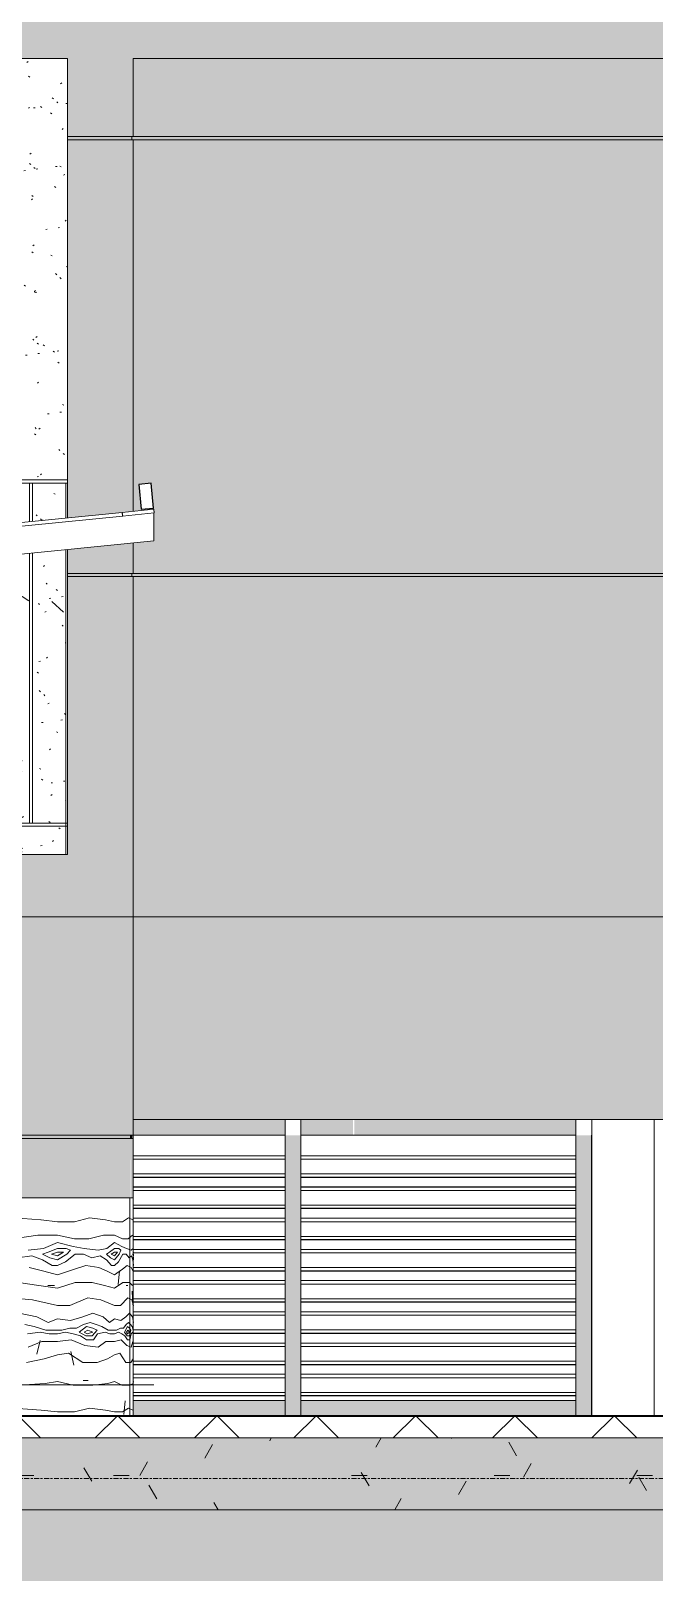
# Model space of a CAD drawing. Header units: millimetres. Extents: x 3451 to 201731, y -8641 to 35300.
# Drawn here: x 63941 to 65937, y 100 to 5039 of the extents above; entities that cross this region are included whole.
import ezdxf

# ---------------------------------------------------------------- set-up
doc = ezdxf.new("R2010")
doc.units = ezdxf.units.MM
doc.linetypes.add('Centre', pattern=[31.75, 6.35, -4.7625, 15.875, -4.7625])
doc.linetypes.add('Dash 1_8_', pattern=[6.35, 3.175, -3.175])
for name, color, linetype, lineweight in [('0-1', 7, 'Continuous', 5), ('A-AREA', 32, 'Dash 1_8_', 9), ('A-DETL-GENF-3', 9, 'Continuous', 9), ('A-DETL-THIN', 151, 'Continuous', 9), ('A-FLOR-3', 192, 'Continuous', 35), ('A-FLOR-HRAL', 11, 'Continuous', 9), ('A-FLOR-LEVL-2', 51, 'Centre', 9), ('A-FLOR-MCUT', 51, 'Continuous', 9), ('A-FLOR-PATT-3', 8, 'Continuous', 9), ('A-GLAZ-CURT', 52, 'Continuous', 9), ('A-GLAZ-CURT-1', 52, 'Continuous', 18), ('A-GLAZ-CWMG', 51, 'Continuous', 9), ('A-GLAZ-CWMG-1', 51, 'Continuous', 25), ('A-WALL', 113, 'Continuous', 9), ('A-WALL-PATT-2', 9, 'Continuous', 9), ('A-WALL-PATT-3', 111, 'Continuous', 5), ('A-WALL-PATT-4', 111, 'Continuous', 9), ('C-PRKG', 70, 'Continuous', 9), ('S-COLS', 52, 'Continuous', 9)]:
    doc.layers.add(name, color=color, linetype=linetype, lineweight=lineweight)

# ---------------------------------------------------------------- blocks, each defined once
blk = doc.blocks.new('NCV_TKTC_TANG 1_rvt-1-TKCS_MẶT CẮT C')
at = {"layer": 'A-WALL-PATT-2'}
h = blk.add_hatch(dxfattribs=at)
h.set_pattern_fill('FP_4', color=256, style=0, pattern_type=2)
h.set_pattern_definition([(50, (49422.4, 14125), (1093.104, -95.634), [114.3, -1257.3]), (355, (49422.4, 14125), (-211.46, 1146.34), [91.44, -1005.84]), (100.451, (49513.5, 14117), (881.656, 1050.7), [97.14, -1068.54]), (46.184, (49422.4, 14429.8), (1626.47, -252.26), [171.45, -1885.95]), (96.636, (49558, 14408.8), (1424.42, 1484.57), [145.71, -1602.81]), (351.184, (49422.4, 14429.8), (1424.43, 1484.55), [137.16, -1508.76]), (21, (49574.8, 14353.6), (909.686, -613.59), [114.3, -1257.3]), (326, (49574.8, 14353.6), (370.81, 1105.13), [91.44, -1005.84]), (71.451, (49650.6, 14302.5), (1280.503, 491.53), [97.14, -1068.54]), (37.5, (49422.43, 14125), (18.531, 507.33), [50.292, -943.356, 50.292, -970.788, -1009.65]), (37.5, (49422.43, 14125), (18.531, 507.33), [-2014.728, 50.292, -959.358]), (7.5, (49422.43, 14125), (400.918, 601.084), [50.292, -531.876, 50.292, -920.496, -384.81]), (7.5, (49422.43, 14125), (400.918, 601.084), [-1552.956, 50.292, -334.518]), (327.5, (49082.58, 14125), (813.545, -34.374), [50.292, -330.708, 50.292, -1138.428, -1577.34]), (327.5, (49082.58, 14125), (813.545, -34.374), [-1569.72, 50.292, -1527.048]), (317.5, (48930.2, 14125), (888.775, 152.56), [50.292, -445.008, 50.292, -739.14, -1120.14]), (317.5, (48930.2, 14125), (888.775, 152.56), [-1284.73, 50.29, -1069.85])])
h.paths.add_polyline_path([(61845.3, 2400), (62085.3, 2400), (62085.3, 2490), (61845.3, 2490)])
h.paths.add_polyline_path([(64041.3, 2400), (64053.6, 2400), (64053.6, 2490), (63885.3, 2490), (63885.3, 2400)])
h.paths.add_polyline_path([(64053.6, 2500), (64053.6, 3376.8), (63946.3, 3366.1), (63946.3, 2500), (64043.1, 2500)])
h.paths.add_polyline_path([(61941.6, 2500), (61941.6, 3155.6), (61845.3, 3146), (61845.3, 2500)])
h.paths.add_polyline_path([(61951.6, 2500), (62058.9, 2500), (62058.9, 3167.3), (61951.6, 3156.6), (61951.6, 2968)])
h.paths.add_polyline_path([(62085.3, 2500), (62085.3, 3170), (62068.9, 3168.3), (62068.9, 2500)])
h.paths.add_polyline_path([(63885.3, 2500), (63936.3, 2500), (63936.3, 3365.1), (63885.3, 3360), (63885.3, 2565)])
h.paths.add_polyline_path([(61845.3, 3257), (61941.6, 3266.6), (61941.6, 3590), (61845.3, 3590), (61845.3, 3282)])
h.paths.add_polyline_path([(61951.6, 3267.6), (62058.9, 3278.4), (62058.9, 3590), (61951.6, 3590), (61951.6, 3282)])
h.paths.add_polyline_path([(62068.9, 3279.4), (62085.3, 3282), (62085.3, 3590), (62068.9, 3590), (62068.9, 3282)])
h.paths.add_polyline_path([(63885.3, 3461), (63936.3, 3466.1), (63936.3, 3590), (63885.3, 3590), (63885.3, 3495.8)])
h.paths.add_polyline_path([(63946.3, 3467.1), (64053.6, 3477.8), (64053.6, 3590), (63946.3, 3590), (63946.3, 3495.8)])
h.paths.add_polyline_path([(64058.6, 3600), (64058.6, 4950), (61845.3, 4950), (61845.3, 3600), (62085.3, 3600), (62085.3, 4600), (63885.3, 4600), (63885.3, 3600), (63960.5, 3600)])
h = blk.add_hatch(dxfattribs=at)
h.set_pattern_fill('FP_5', color=256, style=0, pattern_type=2)
h.set_pattern_definition([(37.5, (49422.43, 14125), (-4.7995, 146.8239), [5.029, -110.795, 5.029, -124.511, -123.825]), (37.5, (49422.43, 14125), (-4.7995, 146.8239), [-245.364, 5.029, -118.796]), (7.5, (49422.43, 14125), (134.8574, 215.0472), [5.029, -57.455, 5.029, -99.365, -40.005]), (7.5, (49422.43, 14125), (134.8574, 215.0472), [-166.878, 5.029, -34.976]), (327.5, (49328.7, 14125), (237.2978, 0.4316), [5.029, -33.071, 5.029, -132.131, -179.07]), (327.5, (49328.7, 14125), (237.2978, 0.4316), [-175.26, 5.029, -174.041]), (317.5, (49328.7, 14125), (229.067, 66.8792), [5.029, -14.021, 5.029, -84.887, -102.87]), (317.5, (49328.7, 14125), (229.067, 66.8792), [-108.966, 5.029, -97.841])])
h.paths.add_polyline_path([(61845.3, 2400), (62085.3, 2400), (62085.3, 2490), (61845.3, 2490)])
h.paths.add_polyline_path([(64041.3, 2400), (64053.6, 2400), (64053.6, 2490), (63885.3, 2490), (63885.3, 2400)])
h.paths.add_polyline_path([(64053.6, 2500), (64053.6, 3376.8), (63946.3, 3366.1), (63946.3, 2500), (64043.1, 2500)])
h.paths.add_polyline_path([(61941.6, 2500), (61941.6, 3155.6), (61845.3, 3146), (61845.3, 2500)])
h.paths.add_polyline_path([(61951.6, 2500), (62058.9, 2500), (62058.9, 3167.3), (61951.6, 3156.6), (61951.6, 2968)])
h.paths.add_polyline_path([(62085.3, 2500), (62085.3, 3170), (62068.9, 3168.3), (62068.9, 2500)])
h.paths.add_polyline_path([(63885.3, 2500), (63936.3, 2500), (63936.3, 3365.1), (63885.3, 3360), (63885.3, 2565)])
h.paths.add_polyline_path([(61845.3, 3257), (61941.6, 3266.6), (61941.6, 3590), (61845.3, 3590), (61845.3, 3282)])
h.paths.add_polyline_path([(61951.6, 3267.6), (62058.9, 3278.4), (62058.9, 3590), (61951.6, 3590), (61951.6, 3282)])
h.paths.add_polyline_path([(62068.9, 3279.4), (62085.3, 3282), (62085.3, 3590), (62068.9, 3590), (62068.9, 3282)])
h.paths.add_polyline_path([(63885.3, 3461), (63936.3, 3466.1), (63936.3, 3590), (63885.3, 3590), (63885.3, 3495.8)])
h.paths.add_polyline_path([(63946.3, 3467.1), (64053.6, 3477.8), (64053.6, 3590), (63946.3, 3590), (63946.3, 3495.8)])
h.paths.add_polyline_path([(64058.6, 3600), (64058.6, 4950), (61845.3, 4950), (61845.3, 3600), (62085.3, 3600), (62085.3, 4600), (63885.3, 4600), (63885.3, 3600), (63960.5, 3600)])
blk = doc.blocks.new('xe oto1 - xe oto-615462-TKCS_MẶT CẮT C')
at = {"layer": 'C-PRKG'}
for p, q in [((64135.3, 700), (59335.3, 700)), ((59335.3, 700), (64135.3, 700)), ((64135.3, 700), (59345.3, 700)), ((59345.3, 700), (64135.3, 700)), ((63835.3, 700), (64235.3, 700)), ((64335.3, 700), (63835.3, 700)), ((63835.3, 700), (64335.3, 700)), ((64235.3, 700), (63835.3, 700)), ((64235.3, 700), (64335.3, 700)), ((64335.3, 700), (64235.3, 700))]:
    blk.add_line(p, q, dxfattribs=at)
blk = doc.blocks.new('Railing - 10mm-V98-TKCS_MẶT CẮT C')
at = {"layer": 'A-FLOR-HRAL'}
for p, q in [((63936.3, 3466.1), (63936.3, 3590)), ((63946.3, 3590), (63946.3, 3467.1)), ((63936.3, 2500), (63936.3, 3365.1)), ((63946.3, 3366.1), (63946.3, 2500))]:
    blk.add_line(p, q, dxfattribs=at)
blk = doc.blocks.new('Railing - 50 x 10mm-V99-TKCS_MẶT CẮT C')
at = {"layer": 'A-FLOR-HRAL'}
for p, q in [((64058.6, 3590), (64053.6, 3590)), ((64053.6, 3477.8), (64053.6, 3590)), ((64053.6, 2400), (64053.6, 3376.8))]:
    blk.add_line(p, q, dxfattribs=at)
blk = doc.blocks.new('Railing - Railing-1598472-TKCS_MẶT CẮT C')
at = {"layer": 'A-FLOR-HRAL'}
for p, q in [((61845.3, 2500), (64058.6, 2500)), ((61845.3, 2490), (64058.6, 2490))]:
    blk.add_line(p, q, dxfattribs=at)
for name in ['Railing - 10mm-V98-TKCS_MẶT CẮT C', 'Railing - 50 x 10mm-V99-TKCS_MẶT CẮT C']:
    blk.add_blockref(name, (0, 0))
blk = doc.blocks.new('Top Rail Type - Top Rail_Internal_-1598476-TKCS_MẶT CẮT C')
at = {"layer": 'A-FLOR-HRAL'}
for p, q in [((64058.6, 3600), (61845.3, 3600)), ((61845.3, 3590), (64058.6, 3590))]:
    blk.add_line(p, q, dxfattribs=at)
blk = doc.blocks.new('TRỤ ĐỂ XE - TRỤ ĐỂ XE-2599185-TKCS_MẶT CẮT C')
at = {"layer": 'S-COLS'}
for p, q in [((64335.3, 3499.9), (64335.3, 3505.5)), ((64335.3, 3405), (64335.3, 3493.9)), ((62309.2, 3202.4), (64335.3, 3405))]:
    blk.add_line(p, q, dxfattribs=at)
blk = doc.blocks.new('Rectangular Mullion - 40 x 80mm-2340581-TKCS_MẶT CẮT C')
at = {"layer": 'A-GLAZ-CWMG-1'}
for p, q in [((64326.4, 3589.5), (64286.6, 3585.5)), ((64286.6, 3585.5), (64294.5, 3505.9)), ((64334.3, 3509.9), (64326.4, 3589.5)), ((64294.5, 3505.9), (64334.3, 3509.9))]:
    blk.add_line(p, q, dxfattribs=at)
blk = doc.blocks.new('System Panel - Glazed-2342062-TKCS_MẶT CẮT C')
at = {"layer": 'A-GLAZ-CURT-1'}
for p, q in [((60253.8, 3097.9), (59258.8, 2998.4)), ((59259.9, 2986.4), (60255, 3085.9)), ((60255, 3085.9), (60253.8, 3097.9)), ((59258.8, 2998.4), (59259.9, 2986.4))]:
    blk.add_line(p, q, dxfattribs=at)
blk = doc.blocks.new('System Panel - Glazed-2599383-TKCS_MẶT CẮT C')
at = {"layer": 'A-GLAZ-CURT-1'}
for p, q in [((64334.7, 3505.9), (64233.9, 3495.8)), ((64233.9, 3495.8), (64235.1, 3483.9)), ((64235.1, 3483.9), (64335.9, 3494)), ((64335.9, 3494), (64334.7, 3505.9))]:
    blk.add_line(p, q, dxfattribs=at)
blk = doc.blocks.new('FP_161-TKCS_MẶT CẮT C')
at = {"layer": 'A-WALL'}
blk.add_line((64268.6, 600), (64268.6, 1300), dxfattribs=at)
at = {"layer": 'A-WALL-PATT-4'}
for p, q in [((63886.5, 1235.1), (63973.6, 1229.1)), ((64081, 1223), (64128.8, 1235.1)), ((64128.7, 1235.1), (64180.3, 1229.1)), ((64234.7, 1223), (64253.6, 1235.1)), ((64253.6, 1235.1), (64267.6, 1229.1)), ((63973.7, 1229.1), (64026.6, 1223)), ((64026.6, 1223), (64081, 1223)), ((64180.3, 1229.1), (64208.8, 1223)), ((64208.8, 1223), (64234.7, 1223)), ((64267.6, 1229.1), (64270.3, 1223)), ((63883.5, 1168.1), (63963, 1180.3)), ((63932.8, 1131.5), (63981.5, 1137.6)), ((63963, 1180.3), (64026.6, 1180.3)), ((63981.5, 1137.6), (64026.6, 1155.9)), ((63997, 1125.4), (64026.6, 1137.6)), ((64026.6, 1180.3), (64081, 1168.1)), ((64076.7, 1143.7), (64026.6, 1155.9)), ((64026.6, 1137.6), (64054.7, 1137.6)), ((64054.6, 1137.6), (64068, 1131.5)), ((64076.7, 1143.7), (64111.6, 1137.6)), ((64081, 1168.1), (64126.9, 1168.1)), ((64111.6, 1137.6), (64156.8, 1131.5)), ((64126.9, 1168.1), (64174.3, 1180.3)), ((64156.8, 1131.5), (64184.7, 1137.6)), ((64174.3, 1180.3), (64208.8, 1180.3)), ((64184.7, 1137.6), (64208.8, 1155.9)), ((64193.2, 1125.4), (64208.8, 1137.6)), ((64208.8, 1180.3), (64234.7, 1168.1)), ((64232.8, 1143.7), (64208.8, 1155.9)), ((64208.8, 1137.6), (64222.6, 1137.6)), ((64222.6, 1137.6), (64228.9, 1131.5)), ((64232.8, 1143.7), (64247.4, 1137.6)), ((64234.7, 1168.1), (64253, 1168.1)), ((64247.4, 1137.6), (64262.3, 1131.5)), ((64253, 1168.1), (64266.5, 1180.3)), ((64262.3, 1131.5), (64268.3, 1137.6)), ((63898.4, 1107.1), (63943.9, 1113.2)), ((63944, 1113.2), (63978.9, 1101)), ((63978.9, 1119.3), (63997, 1125.4)), ((63978.9, 1119.3), (64002, 1107.1)), ((63978.9, 1101), (64009.5, 1082.8)), ((64002, 1107.1), (64026.6, 1101)), ((64007, 1119.3), (64026.6, 1125.4)), ((64007, 1119.3), (64026.6, 1113.2)), ((64026.6, 1125.4), (64045.5, 1125.4)), ((64045.5, 1125.4), (64026.6, 1113.2)), ((64056.9, 1119.3), (64026.6, 1101)), ((64026.6, 1082.8), (64052.4, 1094.9)), ((64052.4, 1094.9), (64083.1, 1119.3)), ((64068, 1131.5), (64056.9, 1119.3)), ((64083.1, 1119.3), (64109.7, 1119.3)), ((64109.7, 1119.3), (64136, 1107.1)), ((64136, 1107.1), (64163.3, 1113.2)), ((64163.3, 1113.2), (64183.3, 1101)), ((64183.3, 1119.3), (64193.2, 1125.4)), ((64183.3, 1119.3), (64195.9, 1107.1)), ((64183.3, 1101), (64199.9, 1082.8)), ((64195.9, 1107.1), (64208.8, 1101)), ((64198.6, 1119.3), (64208.8, 1125.4)), ((64198.6, 1119.3), (64208.8, 1113.2)), ((64208.8, 1125.4), (64218.2, 1125.4)), ((64218.2, 1125.4), (64208.8, 1113.2)), ((64223.7, 1119.3), (64208.8, 1101)), ((64208.8, 1082.8), (64221.5, 1094.9)), ((64221.5, 1094.9), (64235.7, 1119.3)), ((64228.9, 1131.5), (64223.7, 1119.3)), ((64235.7, 1119.3), (64246.6, 1119.3)), ((64246.6, 1119.3), (64256.1, 1107.1)), ((64256.1, 1107.1), (64264, 1113.2)), ((64264, 1113.2), (64268.1, 1101)), ((64268.1, 1119.3), (64269.4, 1125.4)), ((64268.1, 1119.3), (64269.7, 1107.1)), ((64268.1, 1101), (64270, 1082.8)), ((64269.7, 1107.1), (64270.3, 1101)), ((64269.9, 1119.3), (64270.3, 1113.2)), ((63935.6, 1076.7), (63982.8, 1064.5)), ((63982.8, 1064.5), (64026.6, 1052.3)), ((64009.5, 1082.8), (64026.6, 1082.8)), ((64026.6, 1052.3), (64081, 1070.6)), ((64081, 1070.6), (64117.4, 1082.8)), ((64117.4, 1082.8), (64158.5, 1076.7)), ((64158.5, 1076.7), (64185.5, 1064.5)), ((64185.5, 1064.5), (64208.8, 1052.3)), ((64199.9, 1082.8), (64208.8, 1082.8)), ((64208.8, 1052.3), (64234.7, 1070.6)), ((64225.5, 1065.3), (64221.1, 1021.7)), ((64234.7, 1070.6), (64249.6, 1082.8)), ((64249.6, 1082.8), (64262.8, 1076.7)), ((64262.8, 1076.7), (64268.4, 1064.5)), ((63901.4, 1027.9), (63967.1, 1018.7)), ((63967.1, 1018.7), (64026.7, 1009.6)), ((63995.9, 1018.6), (64016.5, 1018.6)), ((64026.6, 1009.6), (64083.1, 1027.9)), ((64083.1, 1027.9), (64137.8, 1027.9)), ((64137.9, 1027.9), (64176.7, 1018.7)), ((64176.7, 1018.7), (64208.8, 1009.6)), ((64208.8, 1009.6), (64235.7, 1027.9)), ((64235.7, 1027.9), (64256.7, 1027.9)), ((64246.3, 1018.6), (64252.2, 1018.6)), ((64256.7, 1027.9), (64266.9, 1018.7)), ((64267.3, 956.7), (64266, 1000.2)), ((63877.5, 979.1), (63946.7, 973)), ((63946.7, 973), (64026.6, 954.7)), ((64026.6, 954.7), (64065.8, 954.7)), ((64065.8, 954.7), (64123.2, 979.1)), ((64123.2, 979.1), (64165, 973)), ((64165, 973), (64208.8, 954.7)), ((64208.8, 954.7), (64227.9, 954.7)), ((64227.9, 954.7), (64251.7, 979.1)), ((64251.7, 979.1), (64264.4, 973)), ((64264.4, 973), (64270.3, 954.7)), ((63904.2, 930.4), (63960.3, 918.2)), ((63921.5, 893.8), (63952.2, 887.7)), ((63960.3, 918.2), (63997, 899.9)), ((63997, 899.9), (64026.6, 912.1)), ((64026.6, 912.1), (64068, 906)), ((64068, 906), (64107.7, 918.2)), ((64087.4, 881.6), (64109.7, 893.8)), ((64107.7, 918.2), (64139.6, 930.4)), ((64109.7, 893.8), (64130.6, 899.9)), ((64130.6, 899.9), (64150.1, 893.8)), ((64139.6, 930.4), (64172.8, 918.2)), ((64150.1, 893.8), (64168.1, 887.7)), ((64172.8, 918.2), (64193.2, 899.9)), ((64193.2, 899.9), (64208.8, 912.1)), ((64208.8, 912.1), (64228.9, 906)), ((64228.9, 906), (64245.8, 918.2)), ((64237.5, 881.6), (64246.6, 893.8)), ((64245.8, 918.2), (64257.3, 930.4)), ((64246.6, 893.8), (64254.3, 899.9)), ((64254.3, 899.9), (64260.5, 893.8)), ((64257.3, 930.4), (64266.2, 918.2)), ((64260.5, 893.8), (64265.1, 887.7)), ((64266.2, 918.2), (64269.4, 899.9)), ((63930, 863.3), (63971, 869.4)), ((63952.2, 887.7), (63989.3, 875.5)), ((63971.4, 842.2), (63960.4, 798.6)), ((63971, 869.4), (63999.5, 863.3)), ((63989.3, 875.5), (64026.6, 875.5)), ((63999.5, 863.3), (64026.6, 863.3)), ((64026.6, 875.5), (64040.8, 875.5)), ((64026.6, 863.3), (64052.4, 869.4)), ((64026.6, 838.9), (64070.2, 845)), ((64040.8, 875.5), (64065.8, 881.6)), ((64052.4, 869.4), (64076.7, 863.3)), ((64065.8, 881.6), (64087.4, 881.6)), ((64070.2, 845), (64113.6, 826.7)), ((64076.7, 863.3), (64099.7, 857.2)), ((64119.4, 887.7), (64095.6, 869.4)), ((64095.6, 869.4), (64117.4, 857.2)), ((64099.7, 857.2), (64119.4, 845)), ((64111.6, 869.4), (64123.2, 875.5)), ((64121.3, 863.3), (64111.6, 869.4)), ((64117.4, 857.2), (64137.8, 857.2)), ((64139.6, 881.6), (64119.4, 887.7)), ((64119.4, 845), (64141.4, 845)), ((64139.6, 869.4), (64121.3, 863.3)), ((64123.2, 875.5), (64139.6, 869.4)), ((64137.8, 857.2), (64153.5, 875.5)), ((64153.5, 875.5), (64139.6, 881.6)), ((64141.4, 845), (64155.1, 863.3)), ((64155.1, 863.3), (64178.9, 869.4)), ((64168.1, 887.7), (64189, 875.5)), ((64178.9, 869.4), (64194.5, 863.3)), ((64189, 875.5), (64208.8, 875.5)), ((64194.5, 863.3), (64208.8, 863.3)), ((64208.8, 875.5), (64215.9, 875.5)), ((64208.8, 863.3), (64221.5, 869.4)), ((64208.8, 838.9), (64229.9, 845)), ((64215.9, 875.5), (64227.9, 881.6)), ((64221.5, 869.4), (64232.8, 863.3)), ((64227.9, 881.6), (64237.5, 881.6)), ((64229.9, 845), (64248.1, 826.7)), ((64232.8, 863.3), (64242.6, 857.2)), ((64250.3, 887.7), (64241, 869.4)), ((64241, 869.4), (64249.6, 857.2)), ((64242.6, 857.2), (64250.3, 845)), ((64247.4, 869.4), (64251.7, 875.5)), ((64251, 863.3), (64247.4, 869.4)), ((64249.6, 857.2), (64256.7, 857.2)), ((64257.3, 881.6), (64250.3, 887.7)), ((64250.3, 845), (64257.8, 845)), ((64257.3, 869.4), (64251, 863.3)), ((64251.7, 875.5), (64257.3, 869.4)), ((64256.7, 857.2), (64261.4, 875.5)), ((64261.4, 875.5), (64257.3, 881.6)), ((64257.8, 845), (64261.9, 863.3)), ((64261.9, 863.3), (64267.3, 869.4)), ((64265.1, 887.7), (64268.9, 875.5)), ((64267.3, 869.4), (64269.6, 863.3)), ((63932.8, 820.6), (63976.3, 838.9)), ((63976.3, 838.9), (64026.6, 838.9)), ((63984.1, 784), (64026.6, 796.2)), ((64026.6, 796.2), (64061.4, 802.3)), ((64061.4, 802.3), (64107.7, 771.9)), ((64078.6, 763.4), (64069.7, 807)), ((64113.6, 826.7), (64156.8, 820.6)), ((64156.8, 820.6), (64181.8, 838.9)), ((64181.8, 838.9), (64208.8, 838.9)), ((64186.2, 784), (64208.8, 796.2)), ((64208.8, 796.2), (64225.8, 802.3)), ((64225.8, 802.3), (64245.8, 771.9)), ((64248.1, 826.7), (64262.3, 820.6)), ((64262.3, 820.6), (64267.9, 838.9)), ((63927.2, 771.9), (63984.1, 784)), ((64107.7, 771.9), (64153.5, 771.9)), ((64153.5, 771.9), (64186.2, 784)), ((64245.8, 771.9), (64261.4, 771.9)), ((64261.4, 771.9), (64268.5, 784)), ((63904.2, 698.7), (63986.7, 704.8)), ((63986.7, 704.8), (64026.6, 710.9)), ((64026.6, 710.9), (64076.7, 698.7)), ((64076.7, 698.7), (64139.6, 698.7)), ((64108.9, 713.8), (64124.7, 713.8)), ((64139.6, 698.7), (64187.6, 704.8)), ((64187.6, 704.8), (64208.8, 710.9)), ((64208.8, 710.9), (64232.8, 698.7)), ((64232.8, 698.7), (64257.3, 698.7)), ((64257.3, 698.7), (64268.7, 704.8)), ((64268.7, 704.8), (64270.3, 710.9)), ((64242.7, 648.9), (64239.2, 605.4)), ((63886.5, 625.6), (63973.7, 619.5)), ((63973.7, 619.5), (64026.6, 613.4)), ((64026.6, 613.4), (64081, 613.4)), ((64081, 613.4), (64128.8, 625.6)), ((64128.8, 625.6), (64180.4, 619.5)), ((64180.4, 619.5), (64208.8, 613.4)), ((64208.8, 613.4), (64234.7, 613.4)), ((64234.7, 613.4), (64253.6, 625.6)), ((64253.6, 625.6), (64267.6, 619.5))]:
    blk.add_line(p, q, dxfattribs=at)
blk = doc.blocks.new('Rectangular Mullion - 50 x 100mm-3796220-TKCS_MẶT CẮT C')
at = {"layer": 'A-GLAZ-CWMG'}
h = blk.add_hatch(color=256, dxfattribs=at)
h.paths.add_polyline_path([(69711.9, 1500), (69711.9, 1550), (69002.9, 1550), (69002.9, 1500), (69667.6, 1500)])
h.paths.add_polyline_path([(68830.8, 1500), (68998, 1500), (68998, 1550), (68830.8, 1550)])
for p, q in [((68830.8, 1500), (68830.8, 1550)), ((69711.9, 1550), (69711.9, 1500)), ((68830.8, 1500), (69711.9, 1500))]:
    blk.add_line(p, q, dxfattribs=at)
blk = doc.blocks.new('Rectangular Mullion - 50 x 100mm-V187-TKCS_MẶT CẮT C')
at = {"layer": 'A-GLAZ-CWMG'}
blk.add_hatch(color=256, dxfattribs=at).paths.add_polyline_path([(64522.9, 1500), (64755.5, 1500), (64755.5, 1550), (64268.6, 1550), (64268.6, 1500)])
for p in [(64755.5, 1550), (64268.6, 1500)]:
    blk.add_line(p, (64755.5, 1500), dxfattribs=at)
blk = doc.blocks.new('Rectangular Mullion - 50 x 100mm-V188-TKCS_MẶT CẮT C')
at = {"layer": 'A-GLAZ-CWMG'}
blk.add_hatch(color=256, dxfattribs=at).paths.add_polyline_path([(64268.6, 600), (64755.5, 600), (64755.5, 650), (64268.6, 650)])
for q in [(64268.6, 650), (64755.5, 600)]:
    blk.add_line((64755.5, 650), q, dxfattribs=at)
blk = doc.blocks.new('Rectangular Mullion - 50 x 100mm-3796222-TKCS_MẶT CẮT C')
at = {"layer": 'A-GLAZ-CWMG'}
blk.add_hatch(color=256, dxfattribs=at).paths.add_polyline_path([(65987.2, 600), (66868.4, 600), (66868.4, 650), (65987.2, 650)])
for p, q in [((65987.2, 600), (65987.2, 650)), ((66868.4, 650), (65987.2, 650)), ((66868.4, 650), (66868.4, 600))]:
    blk.add_line(p, q, dxfattribs=at)
blk = doc.blocks.new('Rectangular Mullion - 50 x 100mm-2333207-TKCS_MẶT CẮT C')
at = {"layer": 'A-GLAZ-CWMG'}
blk.add_hatch(color=256, dxfattribs=at).paths.add_polyline_path([(65736.6, 600), (65736.6, 700), (65686.6, 700), (65686.6, 600)])
for p, q in [((65686.6, 700), (65686.6, 600)), ((65736.6, 600), (65736.6, 700))]:
    blk.add_line(p, q, dxfattribs=at)
blk = doc.blocks.new('Rectangular Mullion - 50 x 100mm-V189-TKCS_MẶT CẮT C')
at = {"layer": 'A-GLAZ-CWMG'}
blk.add_hatch(color=256, dxfattribs=at).paths.add_polyline_path([(65736.6, 700), (65736.6, 800), (65686.6, 800), (65686.6, 700)])
for p, q in [((65686.6, 800), (65686.6, 700)), ((65736.6, 700), (65736.6, 800))]:
    blk.add_line(p, q, dxfattribs=at)
blk = doc.blocks.new('Rectangular Mullion - MULLION LA SACH-V190-TKCS_MẶT CẮT C')
at = {"layer": 'A-GLAZ-CWMG'}
for p, q in [((64268.6, 734.3), (64755.5, 734.3)), ((64268.6, 734.2), (64755.5, 734.2)), ((64268.6, 723.1), (64755.5, 723.1)), ((64755.5, 676.1), (64268.6, 676.1)), ((64268.6, 665.9), (64755.5, 665.9)), ((64268.6, 665.8), (64755.5, 665.8)), ((64268.6, 664.8), (64755.5, 664.8))]:
    blk.add_line(p, q, dxfattribs=at)
blk = doc.blocks.new('Rectangular Mullion - MULLION LA SACH-3796224-TKCS_MẶT CẮT C')
at = {"layer": 'A-GLAZ-CWMG'}
for p, q in [((65987.2, 734.3), (66868.4, 734.3)), ((65987.2, 734.2), (66868.4, 734.2)), ((65987.2, 723.1), (66868.4, 723.1)), ((66868.4, 676.1), (65987.2, 676.1)), ((65987.2, 665.9), (66868.4, 665.9)), ((65987.2, 665.8), (66868.4, 665.8)), ((65987.2, 664.8), (66868.4, 664.8))]:
    blk.add_line(p, q, dxfattribs=at)
blk = doc.blocks.new('Rectangular Mullion - 50 x 100mm-2333204-TKCS_MẶT CẮT C')
at = {"layer": 'A-GLAZ-CWMG'}
blk.add_hatch(color=256, dxfattribs=at).paths.add_polyline_path([(66918.4, 600), (66918.4, 700), (66868.4, 700), (66868.4, 600)])
for p, q in [((66868.4, 700), (66868.4, 600)), ((66918.4, 600), (66918.4, 700))]:
    blk.add_line(p, q, dxfattribs=at)
blk = doc.blocks.new('Rectangular Mullion - 50 x 100mm-2333205-TKCS_MẶT CẮT C')
at = {"layer": 'A-GLAZ-CWMG'}
blk.add_hatch(color=256, dxfattribs=at).paths.add_polyline_path([(66918.4, 700), (66918.4, 800), (66868.4, 800), (66868.4, 700)])
for p, q in [((66868.4, 800), (66868.4, 700)), ((66918.4, 700), (66918.4, 800))]:
    blk.add_line(p, q, dxfattribs=at)

msp = doc.modelspace()

# ---------------------------------------------------------------- hatches: boundary and pattern name
at = {"layer": 'A-DETL-GENF-3'}
h = msp.add_hatch(dxfattribs=at)
h.set_pattern_fill('FP_30', color=256, style=0, pattern_type=2)
h.set_pattern_definition([(0, (49422.4, 14125), (725.805, 725.805), [725.805, -725.805]), (0, (49422.4, 14397.2), (725.805, 725.805), [725.805, -725.805]), (0, (49422.4, 14669.35), (725.805, 725.805), [725.805, -725.805]), (90, (49513.15, 14760.1), (-725.805, 725.805), [725.805, -725.805]), (90, (49785.3, 14760.1), (-725.805, 725.805), [725.805, -725.805]), (90, (50057.5, 14760.1), (-725.805, 725.805), [725.805, -725.805])])
h.paths.add_polyline_path([(36870.3, -3840.5), (89603.2, -3840.5), (89603.2, -250), (86418.2, -250), (86418.2, -200), (83418.2, -200), (77436.3, 50), (72436.3, 50), (72436.3, 100), (70315, 100), (70315, 300), (58586.3, 300), (58586.3, 500), (47586.3, 500), (44536.9, 600), (44536.9, -2050), (45309.9, -2050), (45309.9, -3550), (45336.9, -3551.5), (45336.9, -3600), (43216.9, -3600), (43216.9, -3550), (43253.9, -3550), (43253.9, -2350), (41686.1, -2350), (41686.1, -3550), (41758.6, -3550), (41758.6, -3600), (38034.6, -3600), (38034.6, -3550), (38086.1, -3550), (38086.1, -2350), (34885.8, -2350), (34885.8, -3550), (34935.8, -3550), (34935.8, -3600), (30836.9, -3600), (30836.9, -3550), (30885.8, -3550), (30885.8, -2350), (28636.9, -2350), (28636.9, -2750), (28436.9, -2750), (28436.9, -2350), (26136.9, -2350), (26136.9, -3550), (26186.9, -3550), (26186.9, -3600), (23596.9, -3600), (23596.9, -3550), (23636.9, -3550), (23636.9, -2750), (23236.9, -2750), (23236.9, 650), (21236.9, 650), (21236.9, 599.7), (10888.2, 199.7), (10888.2, 150), (9888.2, 150), (9888.2, 100), (7288.4, 100), (7288.4, -3840.5), (35584.1, -3840.5)])
at = {"layer": 'A-FLOR-PATT-3'}
h = msp.add_hatch(dxfattribs=at)
h.set_pattern_fill('FP_6', color=256, style=0, pattern_type=2)
h.set_pattern_definition([(45, (49422.43, 14125), (-159.099, 159.099), []), (135, (49422.43, 14125), (-159.099, -159.099), [])])
h.paths.add_polyline_path([(71596.8, 530), (73436.3, 530), (73436.3, 600), (59335.3, 600), (59335.3, 530), (70953.8, 530)])
h = msp.add_hatch(dxfattribs=at)
h.set_pattern_fill('FP_3', color=256, style=0, pattern_type=2)
h.set_pattern_definition([(0, (49422.43, 14125), (609.6, 152.4), [50.292, -406.908, 50.292, -406.908, -2438.4]), (0, (49422.43, 14125), (609.6, 152.4), [-914.4, 50.292, -864.108, 50.292, -406.908, -1066.8]), (0, (49422.43, 14125), (609.6, 152.4), [-2286, 50.292, -254.508, 50.292, -711.708]), (120, (49651.03, 14201.2), (-436.7823, 451.7291), [50.292, -406.908, 50.292, -406.908, -2438.4]), (120, (49651.03, 14201.2), (-436.7823, 451.7291), [-914.4, 50.292, -864.108, 50.292, -406.908, -1066.8]), (120, (49651.03, 14201.2), (-436.7823, 451.7291), [-2286, 50.292, -254.508, 50.292, -711.708]), (240, (49727.23, 14506), (-172.8177, -604.1291), [50.292, -406.908, 50.292, -406.908, -2438.4]), (240, (49727.23, 14506), (-172.8177, -604.1291), [-914.4, 50.292, -864.108, 50.292, -406.908, -1066.8]), (240, (49727.23, 14506), (-172.8177, -604.1291), [-2286, 50.292, -254.508, 50.292, -711.708])])
h.paths.add_polyline_path([(73436.3, 200), (73436.3, 530), (59335.3, 530), (59335.3, 300), (70315, 300), (70315, 200), (71596.8, 200)])
h = msp.add_hatch(dxfattribs=at)
h.set_pattern_fill('FP_8', color=256, style=0, pattern_type=2)
h.set_pattern_definition([(50, (49422.43, 14125), (273.276, -23.909), [28.575, -314.325]), (355, (49422.43, 14125), (-52.8646, 286.585), [22.86, -251.46]), (100.451, (49445.2, 14123), (220.4138, 262.6745), [24.285, -267.135]), (46.184, (49422.43, 14201.2), (406.6187, -63.0646), [42.862, -471.487]), (96.636, (49456.3, 14195.94), (356.104, 371.1414), [36.428, -400.703]), (351.184, (49422.43, 14201.2), (356.1075, 371.138), [34.29, -377.19]), (21, (49460.53, 14182.15), (227.4212, -153.3982), [28.575, -314.325]), (326, (49460.53, 14182.15), (92.7027, 276.2822), [22.86, -251.46]), (71.451, (49479.48, 14169.37), (320.1254, 122.8816), [24.285, -267.135]), (37.5, (49422.43, 14125), (4.6325, 126.8326), [5.029, -243.383, 5.029, -250.241, -252.413]), (37.5, (49422.43, 14125), (4.6325, 126.8326), [-503.682, 5.029, -247.383]), (7.5, (49422.43, 14125), (100.22916, 150.2711), [5.029, -140.513, 5.029, -237.668, -96.203]), (7.5, (49422.43, 14125), (100.22916, 150.2711), [-388.239, 5.029, -91.173]), (327.5, (49337.46, 14125), (203.38684, -8.5935), [5.029, -90.221, 5.029, -292.151, -394.335]), (327.5, (49337.46, 14125), (203.38684, -8.5935), [-392.43, 5.029, -389.306]), (317.5, (49299.36, 14125), (222.1944, 38.1398), [5.029, -118.796, 5.029, -192.329, -280.035]), (317.5, (49299.36, 14125), (222.1944, 38.1398), [-321.183, 5.029, -275.006])])
h.paths.add_polyline_path([(73436.3, 200), (73436.3, 530), (59335.3, 530), (59335.3, 300), (70315, 300), (70315, 200), (71596.8, 200)])
at = {"layer": 'A-WALL-PATT-3'}
for points in [[(65045.3, 4950), (69751.9, 4950), (69751.9, 5700), (65045.3, 5700), (65045.3, 5600)], [(64264.6, 4690), (64264.6, 4700), (64058.6, 4700), (64058.6, 4690)], [(67738.3, 4690), (68635.3, 4690), (68635.3, 4700), (64264.6, 4700), (64264.7, 4690), (67435.3, 4690)], [(64264.6, 3290), (64264.6, 3300), (64058.6, 3300), (64058.6, 3290)], [(65166, 3290), (66035.3, 3290), (66035.3, 3300), (64264.6, 3300), (64264.6, 3290), (64268.6, 3290)], [(67738.3, 1550), (69751.9, 1550), (69751.9, 2200), (64268.6, 2200), (64268.6, 1550), (67416.8, 1550)], [(64258.6, 1490), (64258.6, 1500), (61505.9, 1500), (61505.9, 1490), (64201.4, 1490)], [(64264.6, 1490), (64264.6, 1500), (64258.6, 1500), (64258.6, 1490)]]:
    msp.add_hatch(color=256, dxfattribs=at).paths.add_polyline_path(points)
h = msp.add_hatch(color=256, dxfattribs=at)
h.paths.add_polyline_path([(61511.9, 2200), (64268.6, 2200), (64268.6, 3290), (64058.6, 3290), (64058.6, 2400), (61845.3, 2400), (61845.3, 3146), (61723.7, 3132.3), (61511.9, 3010), (61511.9, 2754.1)])
h.paths.add_polyline_path([(61511.9, 3114), (61530.2, 3124.5), (61511.9, 3122.7)])
h.paths.add_polyline_path([(61511.9, 3223.7), (61845.3, 3257), (61845.3, 3290), (61511.9, 3290)])
h.paths.add_polyline_path([(64058.6, 3300), (64268.6, 3300), (64268.6, 3398.3), (64058.6, 3377.3), (64058.6, 3353.7)])
h.paths.add_polyline_path([(61511.9, 3300), (61845.3, 3300), (61845.3, 4690), (61511.9, 4690), (61511.9, 3353.7)])
h.paths.add_polyline_path([(64058.6, 3478.3), (64268.6, 3499.3), (64268.6, 4690), (64058.6, 4690), (64058.6, 3495.8)])
h.paths.add_polyline_path([(61845.3, 4700), (61845.3, 4950), (64058.6, 4950), (64058.6, 4700), (64268.6, 4700), (64268.6, 4950), (65045.3, 4950), (65045.3, 5600), (61511.9, 5600), (61511.9, 4700)])
h = msp.add_hatch(color=256, dxfattribs=at)
h.paths.add_polyline_path([(67738.3, 2200), (68635.3, 2200), (68635.3, 3290), (67435.3, 3290), (67435.3, 3200), (66035.3, 3200), (66035.3, 3290), (64268.6, 3290), (64268.6, 2200), (66452.2, 2200)])
h.paths.add_polyline_path([(68635.3, 3300), (68635.3, 4690), (64268.6, 4690), (64268.6, 3499.3), (64335.3, 3505.5), (64335.3, 3405), (64268.6, 3398.3), (64268.6, 3300), (66035.3, 3300), (66035.3, 4600), (67435.3, 4600), (67435.3, 3300), (67738.3, 3300)])
h.paths.add_polyline_path([(64294.5, 3505.9), (64286.6, 3585.5), (64326.4, 3589.5), (64334.3, 3509.9)])
h.paths.add_polyline_path([(65166, 4700), (68635.3, 4700), (68635.3, 4950), (64268.6, 4950), (64268.6, 4700), (65045.3, 4700)])
h = msp.add_hatch(color=256, dxfattribs=at)
h.paths.add_polyline_path([(61822.6, 1300), (64258.6, 1300), (64258.6, 1490), (61501.9, 1490), (61501.9, 1300), (61820.7, 1300)])
h.paths.add_polyline_path([(61950.6, 1500), (64258.6, 1500), (64258.6, 2200), (61501.9, 2200), (61501.9, 1500)])
h = msp.add_hatch(color=256, dxfattribs=at)
h.paths.add_polyline_path([(64268.6, 1300), (64268.6, 1490), (64258.6, 1490), (64260.3, 1300), (64262.6, 1300)])
h.paths.add_polyline_path([(64268.6, 1500), (64268.6, 2200), (64258.6, 2200), (64258.6, 1500)])

# ---------------------------------------------------------------- linework, layer by layer
at = {"layer": 'A-AREA'}
for p, q in [((64261.9, 2200), (61261.9, 2200)), ((71326.3, 2200), (61387.5, 2200))]:
    msp.add_line(p, q, dxfattribs=at)
at = {"layer": 'A-DETL-THIN'}
msp.add_line((70315, 300), (58586.3, 300), dxfattribs=at)
at = {"layer": 'A-FLOR-3'}
msp.add_line((73436.3, 600), (59335.3, 600), dxfattribs=at)
at = {"layer": 'A-FLOR-LEVL-2'}
for p, q in [((3450.8, 2200), (93442.9, 2200)), ((93442.9, 400), (3450.8, 400))]:
    msp.add_line(p, q, dxfattribs=at)
at = {"layer": 'A-FLOR-MCUT'}
msp.add_line((73436.3, 530), (59335.3, 530), dxfattribs=at)
at = {"layer": 'A-WALL'}
for p, q in [((61845.3, 4950), (64058.6, 4950)), ((64058.6, 4950), (64058.6, 3478.3)), ((64268.6, 4700), (64268.6, 4950)), ((64268.6, 4950), (69751.9, 4950)), ((64058.6, 4700), (68635.3, 4700)), ((64264.6, 4690), (64264.6, 4700)), ((68635.3, 4690), (64058.6, 4690)), ((64268.6, 3499.3), (64268.6, 4690)), ((64058.6, 3377.3), (64058.6, 2400)), ((64268.6, 3300), (64268.6, 3398.3)), ((64058.6, 3300), (66035.3, 3300)), ((66035.3, 3290), (64058.6, 3290)), ((64264.6, 3290), (64264.6, 3300)), ((64268.6, 1300), (64268.6, 3290)), ((64058.6, 2400), (61845.3, 2400)), ((71326.3, 2200), (60445.3, 2200)), ((64268.6, 1550), (69751.9, 1550)), ((60435.3, 1500), (64268.6, 1500)), ((64268.6, 1490), (60435.3, 1490)), ((64264.6, 1500), (64264.6, 1490)), ((60435.3, 1300), (64268.6, 1300)), ((64258.6, 600), (64258.6, 1300))]:
    msp.add_line(p, q, dxfattribs=at)
at = {"layer": 'S-COLS'}
for p, q in [((65737.2, 600), (65737.2, 1550)), ((65937.2, 1550), (65937.2, 600))]:
    msp.add_line(p, q, dxfattribs=at)

# ---------------------------------------------------------------- block references
at = {"layer": '0-1'}
msp.add_blockref('NCV_TKTC_TANG 1_rvt-1-TKCS_MẶT CẮT C', (0, 0), dxfattribs=at)
at = {"layer": 'A-FLOR-HRAL'}
for name in ['Top Rail Type - Top Rail_Internal_-1598476-TKCS_MẶT CẮT C', 'Railing - Railing-1598472-TKCS_MẶT CẮT C']:
    msp.add_blockref(name, (0, 0), dxfattribs=at)
at = {"layer": 'A-GLAZ-CURT'}
for name, p in [('System Panel - Glazed-2342062-TKCS_MẶT CẮT C', (3980.2, 398)), ('System Panel - Glazed-2599383-TKCS_MẶT CẮT C', (0, 0))]:
    msp.add_blockref(name, p, dxfattribs=at)
at = {"layer": 'A-GLAZ-CWMG'}
for name, p in [('Rectangular Mullion - 40 x 80mm-2340581-TKCS_MẶT CẮT C', (0, 0)), ('Rectangular Mullion - 50 x 100mm-V187-TKCS_MẶT CẮT C', (0, 0)), ('Rectangular Mullion - 50 x 100mm-3796220-TKCS_MẶT CẮT C', (-4025.3, 0)), ('Rectangular Mullion - 50 x 100mm-2333205-TKCS_MẶT CẮT C', (-2112.9, 700)), ('Rectangular Mullion - 50 x 100mm-V189-TKCS_MẶT CẮT C', (0, 700)), ('Rectangular Mullion - MULLION LA SACH-V190-TKCS_MẶT CẮT C', (0, 700)), ('Rectangular Mullion - MULLION LA SACH-3796224-TKCS_MẶT CẮT C', (-1181.8, 700)), ('Rectangular Mullion - 50 x 100mm-2333205-TKCS_MẶT CẮT C', (-2112.9, 600)), ('Rectangular Mullion - 50 x 100mm-V189-TKCS_MẶT CẮT C', (0, 600)), ('Rectangular Mullion - MULLION LA SACH-V190-TKCS_MẶT CẮT C', (0, 600)), ('Rectangular Mullion - MULLION LA SACH-3796224-TKCS_MẶT CẮT C', (-1181.8, 600)), ('Rectangular Mullion - 50 x 100mm-2333205-TKCS_MẶT CẮT C', (-2112.9, 500)), ('Rectangular Mullion - 50 x 100mm-V189-TKCS_MẶT CẮT C', (0, 500)), ('Rectangular Mullion - MULLION LA SACH-V190-TKCS_MẶT CẮT C', (0, 500)), ('Rectangular Mullion - 50 x 100mm-2333205-TKCS_MẶT CẮT C', (-2112.9, 400)), ('Rectangular Mullion - MULLION LA SACH-3796224-TKCS_MẶT CẮT C', (-1181.8, 500)), ('Rectangular Mullion - 50 x 100mm-V189-TKCS_MẶT CẮT C', (0, 400)), ('Rectangular Mullion - MULLION LA SACH-V190-TKCS_MẶT CẮT C', (0, 400)), ('Rectangular Mullion - 50 x 100mm-2333205-TKCS_MẶT CẮT C', (-2112.9, 300)), ('Rectangular Mullion - MULLION LA SACH-3796224-TKCS_MẶT CẮT C', (-1181.8, 400)), ('Rectangular Mullion - 50 x 100mm-V189-TKCS_MẶT CẮT C', (0, 300)), ('Rectangular Mullion - MULLION LA SACH-V190-TKCS_MẶT CẮT C', (0, 300)), ('Rectangular Mullion - 50 x 100mm-2333205-TKCS_MẶT CẮT C', (-2112.9, 200)), ('Rectangular Mullion - MULLION LA SACH-3796224-TKCS_MẶT CẮT C', (-1181.8, 300)), ('Rectangular Mullion - 50 x 100mm-V189-TKCS_MẶT CẮT C', (0, 200)), ('Rectangular Mullion - MULLION LA SACH-V190-TKCS_MẶT CẮT C', (0, 200)), ('Rectangular Mullion - 50 x 100mm-2333205-TKCS_MẶT CẮT C', (-2112.9, 100)), ('Rectangular Mullion - MULLION LA SACH-3796224-TKCS_MẶT CẮT C', (-1181.8, 200)), ('Rectangular Mullion - 50 x 100mm-V189-TKCS_MẶT CẮT C', (0, 100)), ('Rectangular Mullion - MULLION LA SACH-V190-TKCS_MẶT CẮT C', (0, 100)), ('Rectangular Mullion - 50 x 100mm-2333205-TKCS_MẶT CẮT C', (-2112.9, 0)), ('Rectangular Mullion - MULLION LA SACH-3796224-TKCS_MẶT CẮT C', (-1181.8, 100)), ('Rectangular Mullion - 50 x 100mm-V189-TKCS_MẶT CẮT C', (0, 0)), ('Rectangular Mullion - MULLION LA SACH-V190-TKCS_MẶT CẮT C', (0, 0)), ('Rectangular Mullion - 50 x 100mm-2333204-TKCS_MẶT CẮT C', (-2112.9, 0)), ('Rectangular Mullion - MULLION LA SACH-3796224-TKCS_MẶT CẮT C', (-1181.8, 0)), ('Rectangular Mullion - 50 x 100mm-2333207-TKCS_MẶT CẮT C', (0, 0)), ('Rectangular Mullion - 50 x 100mm-V188-TKCS_MẶT CẮT C', (0, 0)), ('Rectangular Mullion - 50 x 100mm-3796222-TKCS_MẶT CẮT C', (-1181.8, 0))]:
    msp.add_blockref(name, p, dxfattribs=at)
at = {"layer": 'A-WALL'}
msp.add_blockref('FP_161-TKCS_MẶT CẮT C', (0, 0), dxfattribs=at)
at = {"layer": 'C-PRKG'}
msp.add_blockref('xe oto1 - xe oto-615462-TKCS_MẶT CẮT C', (0, 0), dxfattribs=at)
at = {"layer": 'S-COLS'}
msp.add_blockref('TRỤ ĐỂ XE - TRỤ ĐỂ XE-2599185-TKCS_MẶT CẮT C', (0, 0), dxfattribs=at)

doc.saveas('drawing.dxf')
